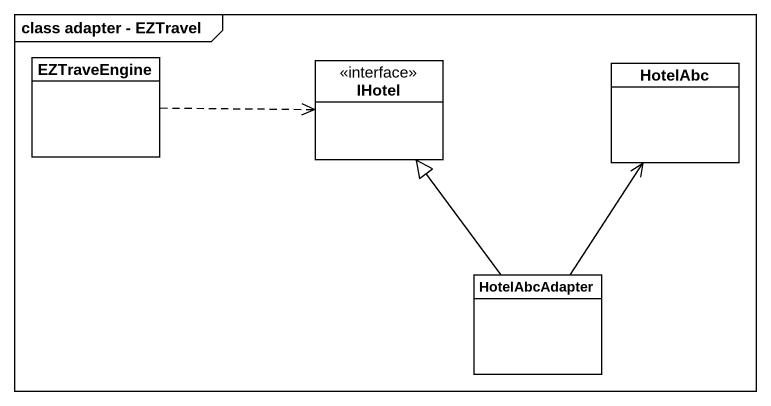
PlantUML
@startuml
mainframe class adapter - EZTravel
hide circle
hide empty members
class EZTraveEngine
class IHotel <<interface>>
class HotelAbc
class HotelAbcAdapter
EZTraveEngine .right.> IHotel
HotelAbcAdapter -up-|> IHotel
HotelAbcAdapter -up-> HotelAbc
@enduml
